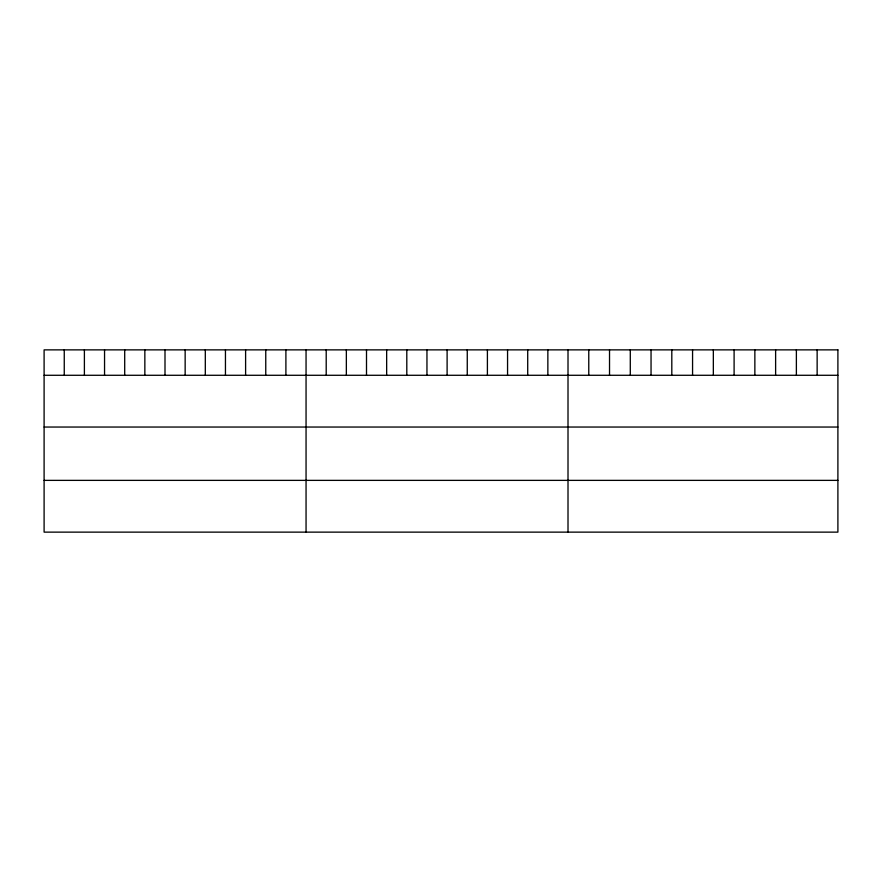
<?xml version="1.0" encoding="UTF-8"?>
<svg xmlns="http://www.w3.org/2000/svg" width="882" height="882" viewBox="0 0 882 882"><rect width="100%" height="100%" fill="white"/><g stroke="black" fill="none" stroke-linecap="round" stroke-linejoin="round"><path stroke-width="1.32" d="M44.1 375.28L837.9 375.28M44.1 427.042L837.9 427.042M44.1 480.37L837.9 480.37M817.14 349.867L817.14 375.28M796.38 349.867L796.38 375.28M775.62 349.867L775.62 375.28M754.86 349.867L754.86 375.28M734.1 349.867L734.1 375.28M713.34 349.867L713.34 375.28M692.568 349.867L692.568 375.28M671.808 349.867L671.808 375.28M651.048 349.867L651.048 375.28M630.288 349.867L630.288 375.28M609.528 349.867L609.528 375.28M588.768 349.867L588.768 375.28M568.008 349.867L568.008 532.133M547.854 349.867L547.854 375.28M527.712 349.867L527.712 375.28M507.558 349.867L507.558 375.28M487.404 349.867L487.404 375.28M467.262 349.867L467.262 375.28M447.108 349.867L447.108 375.28M426.954 349.867L426.954 375.28M406.8 349.867L406.8 375.28M386.658 349.867L386.658 375.28M366.504 349.867L366.504 375.28M346.35 349.867L346.35 375.28M326.208 349.867L326.208 375.28M306.054 349.867L306.054 532.133M285.9 349.867L285.9 375.28M265.758 349.867L265.758 375.28M245.604 349.867L245.604 375.28M225.45 349.867L225.45 375.28M205.308 349.867L205.308 375.28M185.154 349.867L185.154 375.28M165 349.867L165 375.28M144.846 349.867L144.846 375.28M124.704 349.867L124.704 375.28M104.55 349.867L104.55 375.28M84.396 349.867L84.396 375.28M64.254 349.867L64.254 375.28M837.9 349.867L44.1 349.867L44.1 532.133L837.9 532.133L837.9 349.867"/></g></svg>
